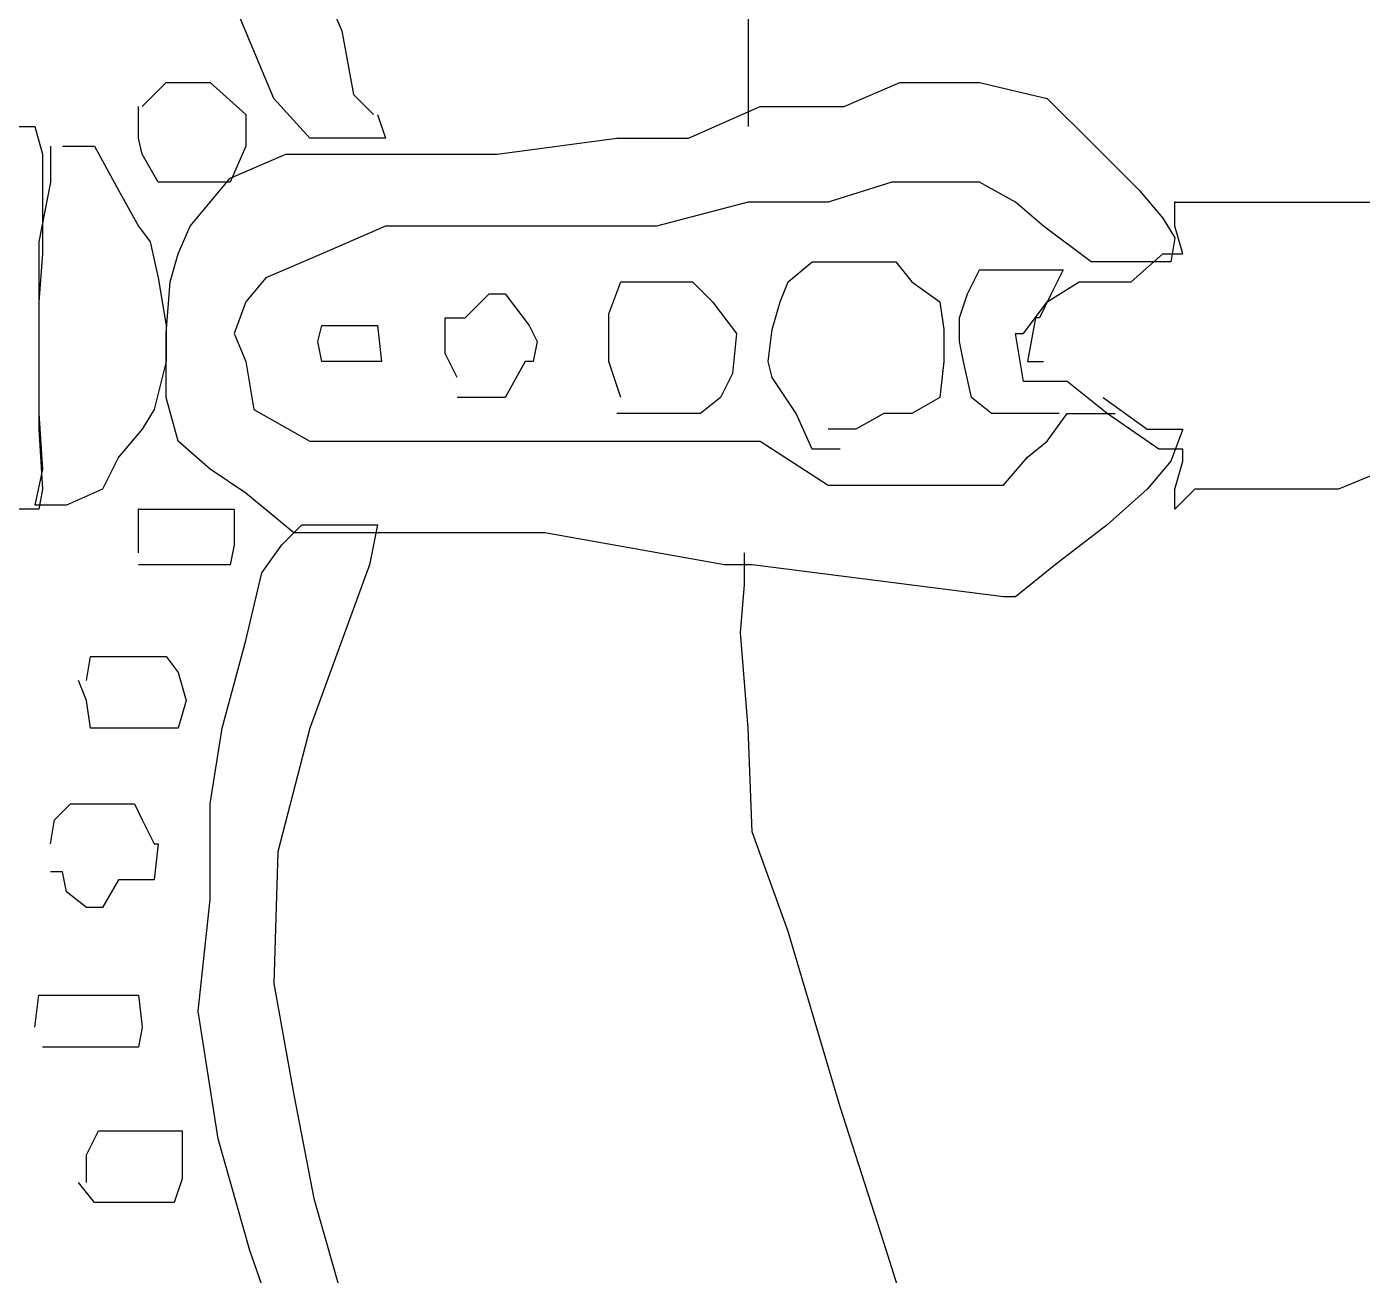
# Model space of a CAD drawing. Extents: x 731154 to 731744, y 4380181 to 4381208.
# Drawn here: x 731177.78 to 731181.13, y 4381039.838 to 4381042.97 of the extents above; entities that cross this region are included whole.
import ezdxf

# ---------------------------------------------------------------- set-up
doc = ezdxf.new("R2010")
doc.units = 0
doc.layers.get('0').update_dxf_attribs({"linetype": 'CONTINUOUS'})

msp = doc.modelspace()

# ---------------------------------------------------------------- linework, layer by layer
at = {"color": 0, "linetype": 'CONTINUOUS'}
for p, q in [((731178.4, 4381042.79), (731178.27, 4381043.1)), ((731178.4, 4381042.79), (731178.27, 4381043.1)), ((731178.51, 4381043.1), (731178.57, 4381042.96)), ((731178.51, 4381043.1), (731178.57, 4381042.96)), ((731179.59, 4381043.02), (731179.59, 4381042.87)), ((731179.59, 4381043.02), (731179.59, 4381042.87)), ((731178.57, 4381042.96), (731178.6, 4381042.8)), ((731178.57, 4381042.96), (731178.6, 4381042.8)), ((731179.59, 4381042.87), (731179.59, 4381042.72)), ((731179.59, 4381042.87), (731179.59, 4381042.72)), ((731178.07, 4381042.77), (731178.13, 4381042.83)), ((731178.07, 4381042.77), (731178.13, 4381042.83)), ((731178.13, 4381042.83), (731178.19, 4381042.83)), ((731178.13, 4381042.83), (731178.19, 4381042.83)), ((731178.19, 4381042.83), (731178.24, 4381042.83)), ((731178.19, 4381042.83), (731178.24, 4381042.83)), ((731178.24, 4381042.83), (731178.33, 4381042.75)), ((731178.24, 4381042.83), (731178.33, 4381042.75)), ((731178.6, 4381042.8), (731178.65, 4381042.75)), ((731178.6, 4381042.8), (731178.65, 4381042.75)), ((731179.83, 4381042.77), (731179.97, 4381042.83)), ((731179.83, 4381042.77), (731179.97, 4381042.83)), ((731179.97, 4381042.83), (731180.11, 4381042.83)), ((731179.97, 4381042.83), (731180.11, 4381042.83)), ((731180.11, 4381042.83), (731180.17, 4381042.83)), ((731180.11, 4381042.83), (731180.17, 4381042.83)), ((731180.17, 4381042.83), (731180.34, 4381042.79)), ((731180.17, 4381042.83), (731180.34, 4381042.79)), ((731178.06, 4381042.69), (731178.06, 4381042.77)), ((731178.06, 4381042.69), (731178.06, 4381042.77)), ((731178.49, 4381042.69), (731178.4, 4381042.79)), ((731178.49, 4381042.69), (731178.4, 4381042.79)), ((731179.44, 4381042.69), (731179.62, 4381042.77)), ((731179.44, 4381042.69), (731179.62, 4381042.77)), ((731179.62, 4381042.77), (731179.83, 4381042.77)), ((731179.62, 4381042.77), (731179.83, 4381042.77)), ((731180.34, 4381042.79), (731180.46, 4381042.67)), ((731180.34, 4381042.79), (731180.46, 4381042.67)), ((731178.33, 4381042.75), (731178.33, 4381042.67)), ((731178.33, 4381042.75), (731178.33, 4381042.67)), ((731178.66, 4381042.75), (731178.68, 4381042.69)), ((731178.66, 4381042.75), (731178.68, 4381042.69)), ((731177.76, 4381042.72), (731177.8, 4381042.72)), ((731177.76, 4381042.72), (731177.8, 4381042.72)), ((731177.8, 4381042.72), (731177.82, 4381042.65)), ((731177.8, 4381042.72), (731177.82, 4381042.65)), ((731177.84, 4381042.67), (731177.84, 4381042.58)), ((731177.84, 4381042.67), (731177.84, 4381042.58)), ((731177.87, 4381042.67), (731177.95, 4381042.67)), ((731177.87, 4381042.67), (731177.95, 4381042.67)), ((731177.95, 4381042.67), (731178.01, 4381042.56)), ((731177.95, 4381042.67), (731178.01, 4381042.56)), ((731178.07, 4381042.65), (731178.06, 4381042.69)), ((731178.07, 4381042.65), (731178.06, 4381042.69)), ((731178.33, 4381042.67), (731178.29, 4381042.58)), ((731178.33, 4381042.67), (731178.29, 4381042.58)), ((731178.55, 4381042.69), (731178.49, 4381042.69)), ((731178.55, 4381042.69), (731178.49, 4381042.69)), ((731178.64, 4381042.69), (731178.55, 4381042.69)), ((731178.64, 4381042.69), (731178.55, 4381042.69)), ((731178.68, 4381042.69), (731178.64, 4381042.69)), ((731178.68, 4381042.69), (731178.64, 4381042.69)), ((731178.96, 4381042.65), (731179.26, 4381042.69)), ((731178.96, 4381042.65), (731179.26, 4381042.69)), ((731179.26, 4381042.69), (731179.44, 4381042.69)), ((731179.26, 4381042.69), (731179.44, 4381042.69)), ((731180.46, 4381042.67), (731180.57, 4381042.56)), ((731180.46, 4381042.67), (731180.57, 4381042.56)), ((731177.82, 4381042.65), (731177.82, 4381042.56)), ((731177.82, 4381042.65), (731177.82, 4381042.56)), ((731178.11, 4381042.58), (731178.07, 4381042.65)), ((731178.11, 4381042.58), (731178.07, 4381042.65)), ((731178.29, 4381042.59), (731178.43, 4381042.65)), ((731178.29, 4381042.59), (731178.43, 4381042.65)), ((731178.43, 4381042.65), (731178.6, 4381042.65)), ((731178.43, 4381042.65), (731178.6, 4381042.65)), ((731178.6, 4381042.65), (731178.78, 4381042.65)), ((731178.6, 4381042.65), (731178.78, 4381042.65)), ((731178.78, 4381042.65), (731178.96, 4381042.65)), ((731178.78, 4381042.65), (731178.96, 4381042.65)), ((731177.84, 4381042.58), (731177.81, 4381042.43)), ((731177.84, 4381042.58), (731177.81, 4381042.43)), ((731178.16, 4381042.58), (731178.11, 4381042.58)), ((731178.16, 4381042.58), (731178.11, 4381042.58)), ((731178.24, 4381042.58), (731178.16, 4381042.58)), ((731178.24, 4381042.58), (731178.16, 4381042.58)), ((731178.19, 4381042.47), (731178.29, 4381042.59)), ((731178.19, 4381042.47), (731178.29, 4381042.59)), ((731178.29, 4381042.58), (731178.24, 4381042.58)), ((731178.29, 4381042.58), (731178.24, 4381042.58)), ((731179.95, 4381042.58), (731179.79, 4381042.53)), ((731179.95, 4381042.58), (731179.79, 4381042.53)), ((731180.09, 4381042.58), (731179.95, 4381042.58)), ((731180.09, 4381042.58), (731179.95, 4381042.58)), ((731180.17, 4381042.58), (731180.09, 4381042.58)), ((731180.17, 4381042.58), (731180.09, 4381042.58)), ((731180.26, 4381042.53), (731180.17, 4381042.58)), ((731180.26, 4381042.53), (731180.17, 4381042.58)), ((731177.82, 4381042.56), (731177.82, 4381042.4)), ((731177.82, 4381042.56), (731177.82, 4381042.4)), ((731178.01, 4381042.56), (731178.06, 4381042.47)), ((731178.01, 4381042.56), (731178.06, 4381042.47)), ((731180.57, 4381042.56), (731180.63, 4381042.49)), ((731180.57, 4381042.56), (731180.63, 4381042.49)), ((731179.59, 4381042.53), (731179.36, 4381042.47)), ((731179.59, 4381042.53), (731179.36, 4381042.47)), ((731179.79, 4381042.53), (731179.59, 4381042.53)), ((731179.79, 4381042.53), (731179.59, 4381042.53)), ((731180.33, 4381042.47), (731180.26, 4381042.53)), ((731180.33, 4381042.47), (731180.26, 4381042.53)), ((731180.66, 4381042.47), (731180.66, 4381042.53)), ((731180.66, 4381042.53), (731180.74, 4381042.53)), ((731180.66, 4381042.47), (731180.66, 4381042.53)), ((731180.66, 4381042.53), (731180.74, 4381042.53)), ((731180.74, 4381042.53), (731180.85, 4381042.53)), ((731180.74, 4381042.53), (731180.85, 4381042.53)), ((731180.85, 4381042.53), (731180.95, 4381042.53)), ((731180.85, 4381042.53), (731180.95, 4381042.53)), ((731180.95, 4381042.53), (731181.16, 4381042.53)), ((731180.95, 4381042.53), (731181.16, 4381042.53)), ((731178.06, 4381042.47), (731178.09, 4381042.43)), ((731178.06, 4381042.47), (731178.09, 4381042.43)), ((731178.16, 4381042.4), (731178.19, 4381042.47)), ((731178.16, 4381042.4), (731178.19, 4381042.47)), ((731178.68, 4381042.47), (731178.52, 4381042.4)), ((731178.68, 4381042.47), (731178.52, 4381042.4)), ((731178.9, 4381042.47), (731178.68, 4381042.47)), ((731178.9, 4381042.47), (731178.68, 4381042.47)), ((731179.16, 4381042.47), (731178.9, 4381042.47)), ((731179.16, 4381042.47), (731178.9, 4381042.47)), ((731179.36, 4381042.47), (731179.16, 4381042.47)), ((731179.36, 4381042.47), (731179.16, 4381042.47)), ((731180.45, 4381042.38), (731180.33, 4381042.47)), ((731180.45, 4381042.38), (731180.33, 4381042.47)), ((731180.63, 4381042.49), (731180.66, 4381042.44)), ((731180.63, 4381042.49), (731180.66, 4381042.44)), ((731180.68, 4381042.4), (731180.66, 4381042.47)), ((731180.68, 4381042.4), (731180.66, 4381042.47)), ((731180.66, 4381042.44), (731180.65, 4381042.38)), ((731180.66, 4381042.44), (731180.65, 4381042.38)), ((731177.81, 4381042.43), (731177.81, 4381042.2)), ((731177.81, 4381042.43), (731177.81, 4381042.2)), ((731177.82, 4381042.4), (731177.81, 4381042.28)), ((731177.82, 4381042.4), (731177.81, 4381042.28)), ((731178.09, 4381042.43), (731178.11, 4381042.34)), ((731178.09, 4381042.43), (731178.11, 4381042.34)), ((731178.14, 4381042.33), (731178.16, 4381042.4)), ((731178.14, 4381042.33), (731178.16, 4381042.4)), ((731178.52, 4381042.4), (731178.38, 4381042.34)), ((731178.52, 4381042.4), (731178.38, 4381042.34)), ((731180.55, 4381042.33), (731180.63, 4381042.4)), ((731180.55, 4381042.33), (731180.63, 4381042.4)), ((731180.63, 4381042.4), (731180.68, 4381042.4)), ((731180.63, 4381042.4), (731180.68, 4381042.4)), ((731179.69, 4381042.33), (731179.75, 4381042.38)), ((731179.69, 4381042.33), (731179.75, 4381042.38)), ((731179.75, 4381042.38), (731179.83, 4381042.38)), ((731179.75, 4381042.38), (731179.83, 4381042.38)), ((731179.83, 4381042.38), (731179.89, 4381042.38)), ((731179.83, 4381042.38), (731179.89, 4381042.38)), ((731179.89, 4381042.38), (731179.96, 4381042.38)), ((731179.89, 4381042.38), (731179.96, 4381042.38)), ((731179.96, 4381042.38), (731180, 4381042.33)), ((731179.96, 4381042.38), (731180, 4381042.33)), ((731180.52, 4381042.38), (731180.45, 4381042.38)), ((731180.52, 4381042.38), (731180.45, 4381042.38)), ((731180.58, 4381042.38), (731180.52, 4381042.38)), ((731180.58, 4381042.38), (731180.52, 4381042.38)), ((731180.65, 4381042.38), (731180.58, 4381042.38)), ((731180.65, 4381042.38), (731180.58, 4381042.38)), ((731178.11, 4381042.34), (731178.13, 4381042.22)), ((731178.11, 4381042.34), (731178.13, 4381042.22)), ((731178.38, 4381042.34), (731178.33, 4381042.28)), ((731178.38, 4381042.34), (731178.33, 4381042.28)), ((731180.14, 4381042.3), (731180.17, 4381042.36)), ((731180.14, 4381042.3), (731180.17, 4381042.36)), ((731180.17, 4381042.36), (731180.2, 4381042.36)), ((731180.17, 4381042.36), (731180.2, 4381042.36)), ((731180.2, 4381042.36), (731180.26, 4381042.36)), ((731180.2, 4381042.36), (731180.26, 4381042.36)), ((731180.26, 4381042.36), (731180.32, 4381042.36)), ((731180.26, 4381042.36), (731180.32, 4381042.36)), ((731180.32, 4381042.36), (731180.37, 4381042.36)), ((731180.32, 4381042.36), (731180.37, 4381042.36)), ((731180.38, 4381042.36), (731180.35, 4381042.3)), ((731180.38, 4381042.36), (731180.35, 4381042.3)), ((731180.37, 4381042.36), (731180.38, 4381042.36)), ((731180.37, 4381042.36), (731180.38, 4381042.36)), ((731178.13, 4381042.2), (731178.14, 4381042.33)), ((731178.13, 4381042.2), (731178.14, 4381042.33)), ((731178.88, 4381042.24), (731178.94, 4381042.3)), ((731178.88, 4381042.24), (731178.94, 4381042.3)), ((731178.94, 4381042.3), (731178.98, 4381042.3)), ((731178.94, 4381042.3), (731178.98, 4381042.3)), ((731178.98, 4381042.3), (731179.04, 4381042.22)), ((731178.98, 4381042.3), (731179.04, 4381042.22)), ((731179.24, 4381042.25), (731179.27, 4381042.33)), ((731179.24, 4381042.25), (731179.27, 4381042.33)), ((731179.27, 4381042.33), (731179.32, 4381042.33)), ((731179.27, 4381042.33), (731179.32, 4381042.33)), ((731179.32, 4381042.33), (731179.39, 4381042.33)), ((731179.32, 4381042.33), (731179.39, 4381042.33)), ((731179.39, 4381042.33), (731179.45, 4381042.33)), ((731179.39, 4381042.33), (731179.45, 4381042.33)), ((731179.45, 4381042.33), (731179.5, 4381042.28)), ((731179.45, 4381042.33), (731179.5, 4381042.28)), ((731179.67, 4381042.28), (731179.69, 4381042.33)), ((731179.67, 4381042.28), (731179.69, 4381042.33)), ((731180, 4381042.33), (731180.07, 4381042.28)), ((731180, 4381042.33), (731180.07, 4381042.28)), ((731180.12, 4381042.24), (731180.14, 4381042.3)), ((731180.12, 4381042.24), (731180.14, 4381042.3)), ((731180.35, 4381042.3), (731180.32, 4381042.24)), ((731180.35, 4381042.3), (731180.32, 4381042.24)), ((731180.34, 4381042.28), (731180.42, 4381042.33)), ((731180.34, 4381042.28), (731180.42, 4381042.33)), ((731180.42, 4381042.33), (731180.48, 4381042.33)), ((731180.42, 4381042.33), (731180.48, 4381042.33)), ((731180.48, 4381042.33), (731180.55, 4381042.33)), ((731180.48, 4381042.33), (731180.55, 4381042.33)), ((731177.81, 4381042.28), (731177.81, 4381042)), ((731177.81, 4381042.28), (731177.81, 4381042)), ((731178.33, 4381042.28), (731178.3, 4381042.2)), ((731178.33, 4381042.28), (731178.3, 4381042.2)), ((731179.5, 4381042.28), (731179.56, 4381042.2)), ((731179.5, 4381042.28), (731179.56, 4381042.2)), ((731179.65, 4381042.21), (731179.67, 4381042.28)), ((731179.65, 4381042.21), (731179.67, 4381042.28)), ((731180.07, 4381042.28), (731180.08, 4381042.21)), ((731180.07, 4381042.28), (731180.08, 4381042.21)), ((731180.28, 4381042.2), (731180.34, 4381042.28)), ((731180.28, 4381042.2), (731180.34, 4381042.28)), ((731178.83, 4381042.15), (731178.83, 4381042.24)), ((731178.83, 4381042.24), (731178.88, 4381042.24)), ((731178.83, 4381042.15), (731178.83, 4381042.24)), ((731178.83, 4381042.24), (731178.88, 4381042.24)), ((731179.24, 4381042.2), (731179.24, 4381042.25)), ((731179.24, 4381042.2), (731179.24, 4381042.25)), ((731180.12, 4381042.18), (731180.12, 4381042.24)), ((731180.12, 4381042.18), (731180.12, 4381042.24)), ((731180.31, 4381042.24), (731180.29, 4381042.13)), ((731180.31, 4381042.24), (731180.29, 4381042.13)), ((731180.32, 4381042.24), (731180.31, 4381042.24)), ((731180.32, 4381042.24), (731180.31, 4381042.24)), ((731177.81, 4381042.2), (731177.81, 4381041.96)), ((731177.81, 4381042.2), (731177.81, 4381041.96)), ((731178.13, 4381042.22), (731178.13, 4381042.13)), ((731178.13, 4381042.22), (731178.13, 4381042.13)), ((731178.13, 4381042.04), (731178.13, 4381042.2)), ((731178.13, 4381042.04), (731178.13, 4381042.2)), ((731178.3, 4381042.2), (731178.33, 4381042.13)), ((731178.3, 4381042.2), (731178.33, 4381042.13)), ((731178.51, 4381042.18), (731178.52, 4381042.22)), ((731178.51, 4381042.18), (731178.52, 4381042.22)), ((731178.52, 4381042.22), (731178.58, 4381042.22)), ((731178.52, 4381042.22), (731178.58, 4381042.22)), ((731178.58, 4381042.22), (731178.63, 4381042.22)), ((731178.58, 4381042.22), (731178.63, 4381042.22)), ((731178.63, 4381042.22), (731178.66, 4381042.22)), ((731178.63, 4381042.22), (731178.66, 4381042.22)), ((731178.66, 4381042.22), (731178.67, 4381042.13)), ((731178.66, 4381042.22), (731178.67, 4381042.13)), ((731179.04, 4381042.22), (731179.06, 4381042.18)), ((731179.04, 4381042.22), (731179.06, 4381042.18)), ((731179.24, 4381042.13), (731179.24, 4381042.2)), ((731179.24, 4381042.13), (731179.24, 4381042.2)), ((731179.56, 4381042.2), (731179.55, 4381042.1)), ((731179.56, 4381042.2), (731179.55, 4381042.1)), ((731179.64, 4381042.13), (731179.65, 4381042.21)), ((731179.64, 4381042.13), (731179.65, 4381042.21)), ((731180.08, 4381042.21), (731180.08, 4381042.13)), ((731180.08, 4381042.21), (731180.08, 4381042.13)), ((731180.28, 4381042.08), (731180.26, 4381042.2)), ((731180.26, 4381042.2), (731180.28, 4381042.2)), ((731180.28, 4381042.08), (731180.26, 4381042.2)), ((731180.26, 4381042.2), (731180.28, 4381042.2)), ((731178.52, 4381042.13), (731178.51, 4381042.18)), ((731178.52, 4381042.13), (731178.51, 4381042.18)), ((731179.06, 4381042.18), (731179.05, 4381042.13)), ((731179.06, 4381042.18), (731179.05, 4381042.13)), ((731180.13, 4381042.13), (731180.12, 4381042.18)), ((731180.13, 4381042.13), (731180.12, 4381042.18)), ((731178.13, 4381042.13), (731178.1, 4381042.01)), ((731178.13, 4381042.13), (731178.1, 4381042.01)), ((731178.33, 4381042.13), (731178.35, 4381042.01)), ((731178.33, 4381042.13), (731178.35, 4381042.01)), ((731178.54, 4381042.13), (731178.52, 4381042.13)), ((731178.54, 4381042.13), (731178.52, 4381042.13)), ((731178.58, 4381042.13), (731178.54, 4381042.13)), ((731178.58, 4381042.13), (731178.54, 4381042.13)), ((731178.6, 4381042.13), (731178.58, 4381042.13)), ((731178.6, 4381042.13), (731178.58, 4381042.13)), ((731178.65, 4381042.13), (731178.6, 4381042.13)), ((731178.65, 4381042.13), (731178.6, 4381042.13)), ((731178.67, 4381042.13), (731178.65, 4381042.13)), ((731178.67, 4381042.13), (731178.65, 4381042.13)), ((731178.86, 4381042.09), (731178.83, 4381042.15)), ((731178.86, 4381042.09), (731178.83, 4381042.15)), ((731179.03, 4381042.13), (731178.98, 4381042.04)), ((731179.03, 4381042.13), (731178.98, 4381042.04)), ((731179.05, 4381042.13), (731179.03, 4381042.13)), ((731179.05, 4381042.13), (731179.03, 4381042.13)), ((731179.27, 4381042.04), (731179.24, 4381042.13)), ((731179.27, 4381042.04), (731179.24, 4381042.13)), ((731179.65, 4381042.09), (731179.64, 4381042.13)), ((731179.65, 4381042.09), (731179.64, 4381042.13)), ((731180.08, 4381042.13), (731180.07, 4381042.04)), ((731180.08, 4381042.13), (731180.07, 4381042.04)), ((731180.15, 4381042.04), (731180.13, 4381042.13)), ((731180.15, 4381042.04), (731180.13, 4381042.13)), ((731180.29, 4381042.13), (731180.33, 4381042.13)), ((731180.29, 4381042.13), (731180.33, 4381042.13)), ((731179.55, 4381042.1), (731179.52, 4381042.04)), ((731179.55, 4381042.1), (731179.52, 4381042.04)), ((731179.71, 4381042), (731179.65, 4381042.09)), ((731179.71, 4381042), (731179.65, 4381042.09)), ((731180.32, 4381042.08), (731180.28, 4381042.08)), ((731180.32, 4381042.08), (731180.28, 4381042.08)), ((731180.39, 4381042.08), (731180.32, 4381042.08)), ((731180.39, 4381042.08), (731180.32, 4381042.08)), ((731180.49, 4381042), (731180.39, 4381042.08)), ((731180.49, 4381042), (731180.39, 4381042.08)), ((731178.16, 4381041.93), (731178.13, 4381042.04)), ((731178.16, 4381041.93), (731178.13, 4381042.04)), ((731178.88, 4381042.04), (731178.86, 4381042.04)), ((731178.88, 4381042.04), (731178.86, 4381042.04)), ((731178.92, 4381042.04), (731178.88, 4381042.04)), ((731178.92, 4381042.04), (731178.88, 4381042.04)), ((731178.98, 4381042.04), (731178.92, 4381042.04)), ((731178.98, 4381042.04), (731178.92, 4381042.04)), ((731179.52, 4381042.04), (731179.47, 4381042)), ((731179.52, 4381042.04), (731179.47, 4381042)), ((731180.07, 4381042.04), (731180, 4381042)), ((731180.07, 4381042.04), (731180, 4381042)), ((731180.2, 4381042), (731180.15, 4381042.04)), ((731180.2, 4381042), (731180.15, 4381042.04)), ((731180.48, 4381042.04), (731180.59, 4381041.96)), ((731180.48, 4381042.04), (731180.59, 4381041.96)), ((731177.81, 4381042), (731177.82, 4381041.86)), ((731177.81, 4381042), (731177.82, 4381041.86)), ((731178.1, 4381042.01), (731178.07, 4381041.96)), ((731178.1, 4381042.01), (731178.07, 4381041.96)), ((731178.35, 4381042.01), (731178.49, 4381041.93)), ((731178.35, 4381042.01), (731178.49, 4381041.93)), ((731179.32, 4381042), (731179.26, 4381042)), ((731179.32, 4381042), (731179.26, 4381042)), ((731179.35, 4381042), (731179.32, 4381042)), ((731179.35, 4381042), (731179.32, 4381042)), ((731179.39, 4381042), (731179.35, 4381042)), ((731179.39, 4381042), (731179.35, 4381042)), ((731179.47, 4381042), (731179.39, 4381042)), ((731179.47, 4381042), (731179.39, 4381042)), ((731179.75, 4381041.91), (731179.71, 4381042)), ((731179.75, 4381041.91), (731179.71, 4381042)), ((731179.93, 4381042), (731179.86, 4381041.96)), ((731179.93, 4381042), (731179.86, 4381041.96)), ((731180, 4381042), (731179.93, 4381042)), ((731180, 4381042), (731179.93, 4381042)), ((731180.25, 4381042), (731180.2, 4381042)), ((731180.25, 4381042), (731180.2, 4381042)), ((731180.33, 4381042), (731180.25, 4381042)), ((731180.33, 4381042), (731180.25, 4381042)), ((731180.37, 4381042), (731180.33, 4381042)), ((731180.37, 4381042), (731180.33, 4381042)), ((731180.34, 4381041.93), (731180.39, 4381042)), ((731180.34, 4381041.93), (731180.39, 4381042)), ((731180.39, 4381042), (731180.46, 4381042)), ((731180.39, 4381042), (731180.46, 4381042)), ((731180.46, 4381042), (731180.51, 4381042)), ((731180.46, 4381042), (731180.51, 4381042)), ((731180.62, 4381041.91), (731180.49, 4381042)), ((731180.62, 4381041.91), (731180.49, 4381042)), ((731177.81, 4381041.96), (731177.82, 4381041.81)), ((731177.81, 4381041.96), (731177.82, 4381041.81)), ((731178.07, 4381041.96), (731178.01, 4381041.89)), ((731178.07, 4381041.96), (731178.01, 4381041.89)), ((731178.24, 4381041.86), (731178.16, 4381041.93)), ((731178.24, 4381041.86), (731178.16, 4381041.93)), ((731178.49, 4381041.93), (731178.68, 4381041.93)), ((731178.49, 4381041.93), (731178.68, 4381041.93)), ((731178.68, 4381041.93), (731178.9, 4381041.93)), ((731178.68, 4381041.93), (731178.9, 4381041.93)), ((731178.9, 4381041.93), (731179.08, 4381041.93)), ((731178.9, 4381041.93), (731179.08, 4381041.93)), ((731179.08, 4381041.93), (731179.29, 4381041.93)), ((731179.08, 4381041.93), (731179.29, 4381041.93)), ((731179.29, 4381041.93), (731179.45, 4381041.93)), ((731179.29, 4381041.93), (731179.45, 4381041.93)), ((731179.45, 4381041.93), (731179.62, 4381041.93)), ((731179.45, 4381041.93), (731179.62, 4381041.93)), ((731179.62, 4381041.93), (731179.79, 4381041.82)), ((731179.62, 4381041.93), (731179.79, 4381041.82)), ((731179.86, 4381041.96), (731179.79, 4381041.96)), ((731179.86, 4381041.96), (731179.79, 4381041.96)), ((731180.29, 4381041.89), (731180.34, 4381041.93)), ((731180.29, 4381041.89), (731180.34, 4381041.93)), ((731180.59, 4381041.96), (731180.68, 4381041.96)), ((731180.59, 4381041.96), (731180.68, 4381041.96)), ((731180.68, 4381041.96), (731180.65, 4381041.88)), ((731180.68, 4381041.96), (731180.65, 4381041.88)), ((731179.82, 4381041.91), (731179.75, 4381041.91)), ((731179.82, 4381041.91), (731179.75, 4381041.91)), ((731180.68, 4381041.91), (731180.62, 4381041.91)), ((731180.68, 4381041.91), (731180.62, 4381041.91)), ((731180.68, 4381041.88), (731180.68, 4381041.91)), ((731180.68, 4381041.88), (731180.68, 4381041.91)), ((731178.01, 4381041.89), (731177.97, 4381041.81)), ((731178.01, 4381041.89), (731177.97, 4381041.81)), ((731180.23, 4381041.82), (731180.29, 4381041.89)), ((731180.23, 4381041.82), (731180.29, 4381041.89)), ((731180.65, 4381041.88), (731180.59, 4381041.81)), ((731180.65, 4381041.88), (731180.59, 4381041.81)), ((731180.66, 4381041.81), (731180.68, 4381041.88)), ((731180.66, 4381041.81), (731180.68, 4381041.88)), ((731181.24, 4381041.88), (731181.07, 4381041.81)), ((731181.24, 4381041.88), (731181.07, 4381041.81)), ((731177.82, 4381041.86), (731177.8, 4381041.77)), ((731177.82, 4381041.86), (731177.8, 4381041.77)), ((731178.33, 4381041.8), (731178.24, 4381041.86)), ((731178.33, 4381041.8), (731178.24, 4381041.86)), ((731177.82, 4381041.81), (731177.81, 4381041.76)), ((731177.82, 4381041.81), (731177.81, 4381041.76)), ((731177.97, 4381041.81), (731177.88, 4381041.77)), ((731177.97, 4381041.81), (731177.88, 4381041.77)), ((731178.45, 4381041.7), (731178.33, 4381041.8)), ((731178.45, 4381041.7), (731178.33, 4381041.8)), ((731179.79, 4381041.82), (731179.93, 4381041.82)), ((731179.79, 4381041.82), (731179.93, 4381041.82)), ((731179.93, 4381041.82), (731180.02, 4381041.82)), ((731179.93, 4381041.82), (731180.02, 4381041.82)), ((731180.02, 4381041.82), (731180.11, 4381041.82)), ((731180.02, 4381041.82), (731180.11, 4381041.82)), ((731180.11, 4381041.82), (731180.15, 4381041.82)), ((731180.11, 4381041.82), (731180.15, 4381041.82)), ((731180.15, 4381041.82), (731180.23, 4381041.82)), ((731180.15, 4381041.82), (731180.23, 4381041.82)), ((731180.59, 4381041.81), (731180.49, 4381041.72)), ((731180.59, 4381041.81), (731180.49, 4381041.72)), ((731180.71, 4381041.81), (731180.66, 4381041.76)), ((731180.66, 4381041.76), (731180.66, 4381041.81)), ((731180.71, 4381041.81), (731180.66, 4381041.76)), ((731180.66, 4381041.76), (731180.66, 4381041.81)), ((731180.82, 4381041.81), (731180.71, 4381041.81)), ((731180.82, 4381041.81), (731180.71, 4381041.81)), ((731180.93, 4381041.81), (731180.82, 4381041.81)), ((731180.93, 4381041.81), (731180.82, 4381041.81)), ((731181.07, 4381041.81), (731180.93, 4381041.81)), ((731181.07, 4381041.81), (731180.93, 4381041.81)), ((731177.82, 4381041.77), (731177.8, 4381041.77)), ((731177.82, 4381041.77), (731177.8, 4381041.77)), ((731177.88, 4381041.77), (731177.82, 4381041.77)), ((731177.88, 4381041.77), (731177.82, 4381041.77)), ((731177.8, 4381041.76), (731177.74, 4381041.76)), ((731177.8, 4381041.76), (731177.74, 4381041.76)), ((731177.81, 4381041.76), (731177.8, 4381041.76)), ((731177.81, 4381041.76), (731177.8, 4381041.76)), ((731178.06, 4381041.65), (731178.06, 4381041.76)), ((731178.06, 4381041.76), (731178.11, 4381041.76)), ((731178.06, 4381041.65), (731178.06, 4381041.76)), ((731178.06, 4381041.76), (731178.11, 4381041.76)), ((731178.11, 4381041.76), (731178.17, 4381041.76)), ((731178.11, 4381041.76), (731178.17, 4381041.76)), ((731178.17, 4381041.76), (731178.24, 4381041.76)), ((731178.17, 4381041.76), (731178.24, 4381041.76)), ((731178.24, 4381041.76), (731178.29, 4381041.76)), ((731178.24, 4381041.76), (731178.29, 4381041.76)), ((731178.29, 4381041.76), (731178.3, 4381041.76)), ((731178.29, 4381041.76), (731178.3, 4381041.76)), ((731178.3, 4381041.76), (731178.3, 4381041.67)), ((731178.3, 4381041.76), (731178.3, 4381041.67)), ((731178.42, 4381041.67), (731178.47, 4381041.72)), ((731178.42, 4381041.67), (731178.47, 4381041.72)), ((731178.58, 4381041.7), (731178.45, 4381041.7)), ((731178.58, 4381041.7), (731178.45, 4381041.7)), ((731178.47, 4381041.72), (731178.55, 4381041.72)), ((731178.47, 4381041.72), (731178.55, 4381041.72)), ((731178.55, 4381041.72), (731178.6, 4381041.72)), ((731178.55, 4381041.72), (731178.6, 4381041.72)), ((731178.7, 4381041.7), (731178.58, 4381041.7)), ((731178.7, 4381041.7), (731178.58, 4381041.7)), ((731178.6, 4381041.72), (731178.66, 4381041.72)), ((731178.6, 4381041.72), (731178.66, 4381041.72)), ((731178.66, 4381041.72), (731178.64, 4381041.62)), ((731178.66, 4381041.72), (731178.64, 4381041.62)), ((731178.83, 4381041.7), (731178.7, 4381041.7)), ((731178.83, 4381041.7), (731178.7, 4381041.7)), ((731179.08, 4381041.7), (731178.83, 4381041.7)), ((731179.08, 4381041.7), (731178.83, 4381041.7)), ((731179.53, 4381041.62), (731179.08, 4381041.7)), ((731179.53, 4381041.62), (731179.08, 4381041.7)), ((731180.49, 4381041.72), (731180.36, 4381041.62)), ((731180.49, 4381041.72), (731180.36, 4381041.62)), ((731178.3, 4381041.67), (731178.29, 4381041.62)), ((731178.3, 4381041.67), (731178.29, 4381041.62)), ((731178.37, 4381041.6), (731178.42, 4381041.67)), ((731178.37, 4381041.6), (731178.42, 4381041.67)), ((731179.58, 4381041.57), (731179.58, 4381041.65)), ((731179.58, 4381041.57), (731179.58, 4381041.65)), ((731178.1, 4381041.62), (731178.06, 4381041.62)), ((731178.1, 4381041.62), (731178.06, 4381041.62)), ((731178.16, 4381041.62), (731178.1, 4381041.62)), ((731178.16, 4381041.62), (731178.1, 4381041.62)), ((731178.19, 4381041.62), (731178.16, 4381041.62)), ((731178.19, 4381041.62), (731178.16, 4381041.62)), ((731178.24, 4381041.62), (731178.19, 4381041.62)), ((731178.24, 4381041.62), (731178.19, 4381041.62)), ((731178.29, 4381041.62), (731178.24, 4381041.62)), ((731178.29, 4381041.62), (731178.24, 4381041.62)), ((731178.33, 4381041.43), (731178.37, 4381041.6)), ((731178.33, 4381041.43), (731178.37, 4381041.6)), ((731178.64, 4381041.62), (731178.57, 4381041.43)), ((731178.64, 4381041.62), (731178.57, 4381041.43)), ((731179.6, 4381041.62), (731179.53, 4381041.62)), ((731179.6, 4381041.62), (731179.53, 4381041.62)), ((731180.23, 4381041.54), (731179.6, 4381041.62)), ((731180.23, 4381041.54), (731179.6, 4381041.62)), ((731180.36, 4381041.62), (731180.26, 4381041.54)), ((731180.36, 4381041.62), (731180.26, 4381041.54)), ((731179.57, 4381041.45), (731179.58, 4381041.57)), ((731179.57, 4381041.45), (731179.58, 4381041.57)), ((731180.26, 4381041.54), (731180.23, 4381041.54)), ((731180.26, 4381041.54), (731180.23, 4381041.54)), ((731178.27, 4381041.21), (731178.33, 4381041.43)), ((731178.27, 4381041.21), (731178.33, 4381041.43)), ((731178.57, 4381041.43), (731178.49, 4381041.21)), ((731178.57, 4381041.43), (731178.49, 4381041.21)), ((731179.59, 4381041.21), (731179.57, 4381041.45)), ((731179.59, 4381041.21), (731179.57, 4381041.45)), ((731177.93, 4381041.33), (731177.94, 4381041.39)), ((731177.93, 4381041.33), (731177.94, 4381041.39)), ((731177.94, 4381041.39), (731178, 4381041.39)), ((731177.94, 4381041.39), (731178, 4381041.39)), ((731178, 4381041.39), (731178.06, 4381041.39)), ((731178, 4381041.39), (731178.06, 4381041.39)), ((731178.06, 4381041.39), (731178.13, 4381041.39)), ((731178.06, 4381041.39), (731178.13, 4381041.39)), ((731178.13, 4381041.39), (731178.16, 4381041.35)), ((731178.13, 4381041.39), (731178.16, 4381041.35)), ((731177.93, 4381041.28), (731177.91, 4381041.33)), ((731177.93, 4381041.28), (731177.91, 4381041.33)), ((731178.16, 4381041.35), (731178.18, 4381041.28)), ((731178.16, 4381041.35), (731178.18, 4381041.28)), ((731177.94, 4381041.21), (731177.93, 4381041.28)), ((731177.94, 4381041.21), (731177.93, 4381041.28)), ((731178.18, 4381041.28), (731178.16, 4381041.21)), ((731178.18, 4381041.28), (731178.16, 4381041.21)), ((731177.98, 4381041.21), (731177.94, 4381041.21)), ((731177.98, 4381041.21), (731177.94, 4381041.21)), ((731178.05, 4381041.21), (731177.98, 4381041.21)), ((731178.05, 4381041.21), (731177.98, 4381041.21)), ((731178.09, 4381041.21), (731178.05, 4381041.21)), ((731178.09, 4381041.21), (731178.05, 4381041.21)), ((731178.16, 4381041.21), (731178.09, 4381041.21)), ((731178.16, 4381041.21), (731178.09, 4381041.21)), ((731178.24, 4381041.02), (731178.27, 4381041.21)), ((731178.24, 4381041.02), (731178.27, 4381041.21)), ((731178.49, 4381041.21), (731178.41, 4381040.9)), ((731178.49, 4381041.21), (731178.41, 4381040.9)), ((731179.6, 4381040.95), (731179.59, 4381041.21)), ((731179.6, 4381040.95), (731179.59, 4381041.21)), ((731177.85, 4381040.98), (731177.89, 4381041.02)), ((731177.85, 4381040.98), (731177.89, 4381041.02)), ((731177.89, 4381041.02), (731177.96, 4381041.02)), ((731177.89, 4381041.02), (731177.96, 4381041.02)), ((731177.96, 4381041.02), (731178, 4381041.02)), ((731177.96, 4381041.02), (731178, 4381041.02)), ((731178, 4381041.02), (731178.05, 4381041.02)), ((731178, 4381041.02), (731178.05, 4381041.02)), ((731178.05, 4381041.02), (731178.07, 4381040.98)), ((731178.05, 4381041.02), (731178.07, 4381040.98)), ((731178.24, 4381040.78), (731178.24, 4381041.02)), ((731178.24, 4381040.78), (731178.24, 4381041.02)), ((731177.84, 4381040.92), (731177.85, 4381040.98)), ((731177.84, 4381040.92), (731177.85, 4381040.98)), ((731178.07, 4381040.98), (731178.1, 4381040.92)), ((731178.07, 4381040.98), (731178.1, 4381040.92)), ((731179.69, 4381040.7), (731179.6, 4381040.95)), ((731179.69, 4381040.7), (731179.6, 4381040.95)), ((731178.1, 4381040.92), (731178.11, 4381040.92)), ((731178.11, 4381040.92), (731178.1, 4381040.83)), ((731178.1, 4381040.92), (731178.11, 4381040.92)), ((731178.11, 4381040.92), (731178.1, 4381040.83)), ((731178.41, 4381040.9), (731178.4, 4381040.57)), ((731178.41, 4381040.9), (731178.4, 4381040.57)), ((731177.87, 4381040.85), (731177.84, 4381040.85)), ((731177.87, 4381040.85), (731177.84, 4381040.85)), ((731177.88, 4381040.8), (731177.87, 4381040.85)), ((731177.88, 4381040.8), (731177.87, 4381040.85)), ((731178.01, 4381040.83), (731177.97, 4381040.76)), ((731178.01, 4381040.83), (731177.97, 4381040.76)), ((731178.07, 4381040.83), (731178.01, 4381040.83)), ((731178.07, 4381040.83), (731178.01, 4381040.83)), ((731178.1, 4381040.83), (731178.07, 4381040.83)), ((731178.1, 4381040.83), (731178.07, 4381040.83)), ((731177.93, 4381040.76), (731177.88, 4381040.8)), ((731177.93, 4381040.76), (731177.88, 4381040.8)), ((731177.97, 4381040.76), (731177.93, 4381040.76)), ((731177.97, 4381040.76), (731177.93, 4381040.76)), ((731178.21, 4381040.5), (731178.24, 4381040.78)), ((731178.21, 4381040.5), (731178.24, 4381040.78)), ((731179.82, 4381040.26), (731179.69, 4381040.7)), ((731179.82, 4381040.26), (731179.69, 4381040.7)), ((731178.4, 4381040.57), (731178.45, 4381040.29)), ((731178.4, 4381040.57), (731178.45, 4381040.29)), ((731177.8, 4381040.46), (731177.81, 4381040.54)), ((731177.8, 4381040.46), (731177.81, 4381040.54)), ((731177.81, 4381040.54), (731177.85, 4381040.54)), ((731177.81, 4381040.54), (731177.85, 4381040.54)), ((731177.85, 4381040.54), (731177.89, 4381040.54)), ((731177.85, 4381040.54), (731177.89, 4381040.54)), ((731177.89, 4381040.54), (731177.97, 4381040.54)), ((731177.89, 4381040.54), (731177.97, 4381040.54)), ((731177.97, 4381040.54), (731178.01, 4381040.54)), ((731177.97, 4381040.54), (731178.01, 4381040.54)), ((731178.01, 4381040.54), (731178.06, 4381040.54)), ((731178.01, 4381040.54), (731178.06, 4381040.54)), ((731178.06, 4381040.54), (731178.07, 4381040.46)), ((731178.06, 4381040.54), (731178.07, 4381040.46)), ((731178.26, 4381040.18), (731178.21, 4381040.5)), ((731178.26, 4381040.18), (731178.21, 4381040.5)), ((731178.07, 4381040.46), (731178.06, 4381040.41)), ((731178.07, 4381040.46), (731178.06, 4381040.41)), ((731177.85, 4381040.41), (731177.82, 4381040.41)), ((731177.85, 4381040.41), (731177.82, 4381040.41)), ((731177.88, 4381040.41), (731177.85, 4381040.41)), ((731177.88, 4381040.41), (731177.85, 4381040.41)), ((731177.91, 4381040.41), (731177.88, 4381040.41)), ((731177.91, 4381040.41), (731177.88, 4381040.41)), ((731177.98, 4381040.41), (731177.91, 4381040.41)), ((731177.98, 4381040.41), (731177.91, 4381040.41)), ((731178.04, 4381040.41), (731177.98, 4381040.41)), ((731178.04, 4381040.41), (731177.98, 4381040.41)), ((731178.06, 4381040.41), (731178.04, 4381040.41)), ((731178.06, 4381040.41), (731178.04, 4381040.41)), ((731178.45, 4381040.29), (731178.5, 4381040.03)), ((731178.45, 4381040.29), (731178.5, 4381040.03)), ((731179.93, 4381039.92), (731179.82, 4381040.26)), ((731179.93, 4381039.92), (731179.82, 4381040.26)), ((731177.93, 4381040.14), (731177.96, 4381040.2)), ((731177.93, 4381040.14), (731177.96, 4381040.2)), ((731177.96, 4381040.2), (731178.01, 4381040.2)), ((731177.96, 4381040.2), (731178.01, 4381040.2)), ((731178.01, 4381040.2), (731178.09, 4381040.2)), ((731178.01, 4381040.2), (731178.09, 4381040.2)), ((731178.09, 4381040.2), (731178.17, 4381040.2)), ((731178.09, 4381040.2), (731178.17, 4381040.2)), ((731178.17, 4381040.2), (731178.17, 4381040.08)), ((731178.17, 4381040.2), (731178.17, 4381040.08)), ((731178.34, 4381039.9), (731178.26, 4381040.18)), ((731178.34, 4381039.9), (731178.26, 4381040.18)), ((731177.93, 4381040.07), (731177.93, 4381040.14)), ((731177.93, 4381040.07), (731177.93, 4381040.14)), ((731177.95, 4381040.02), (731177.91, 4381040.07)), ((731177.95, 4381040.02), (731177.91, 4381040.07)), ((731178.17, 4381040.08), (731178.15, 4381040.02)), ((731178.17, 4381040.08), (731178.15, 4381040.02)), ((731177.98, 4381040.02), (731177.95, 4381040.02)), ((731177.98, 4381040.02), (731177.95, 4381040.02)), ((731178.05, 4381040.02), (731177.98, 4381040.02)), ((731178.05, 4381040.02), (731177.98, 4381040.02)), ((731178.09, 4381040.02), (731178.05, 4381040.02)), ((731178.09, 4381040.02), (731178.05, 4381040.02)), ((731178.13, 4381040.02), (731178.09, 4381040.02)), ((731178.13, 4381040.02), (731178.09, 4381040.02)), ((731178.15, 4381040.02), (731178.13, 4381040.02)), ((731178.15, 4381040.02), (731178.13, 4381040.02)), ((731178.5, 4381040.03), (731178.58, 4381039.75)), ((731178.5, 4381040.03), (731178.58, 4381039.75)), ((731180.04, 4381039.57), (731179.93, 4381039.92)), ((731180.04, 4381039.57), (731179.93, 4381039.92)), ((731178.41, 4381039.7), (731178.34, 4381039.9)), ((731178.41, 4381039.7), (731178.34, 4381039.9))]:
    msp.add_line(p, q, dxfattribs=at)
for p in [(731180.66, 4381042.53), (731180.66, 4381042.53), (731178.06, 4381041.76), (731178.06, 4381041.76)]:
    msp.add_point(p, dxfattribs=at)

# ---------------------------------------------------------------- meshes
mesh = msp.add_polyface(dxfattribs=at)
corners = [(731154.5, 4380181), (731154.5, 4380181), (731154.5, 4380371.9618), (731462.5, 4380181), (731154.5, 4380546.4935), (731744, 4380181), (731154.5, 4381207.5), (731744, 4380842.0065), (731744, 4381207.5)]
mesh.append_faces([[corners[k] for k in face] for face in [(0, 1, 3, 2), (2, 3, 5, 4), (4, 5, 7, 6), (6, 7, 8, 8)]], dxfattribs={"vtx0": -1, "vtx2": -1, "color": 0})
mesh = msp.add_polyface(dxfattribs=at)
corners = [(731164.5, 4381021), (731164.5, 4381021), (731164.5, 4381195.2713), (731445.58, 4381021), (731164.5, 4381201.5), (731445.58, 4381027.2287), (731445.58, 4381201.5)]
mesh.append_faces([[corners[k] for k in face] for face in [(0, 1, 3, 2), (2, 3, 5, 4), (4, 5, 6, 6)]], dxfattribs={"vtx0": -1, "vtx2": -1, "color": 0})

doc.saveas('drawing.dxf')
